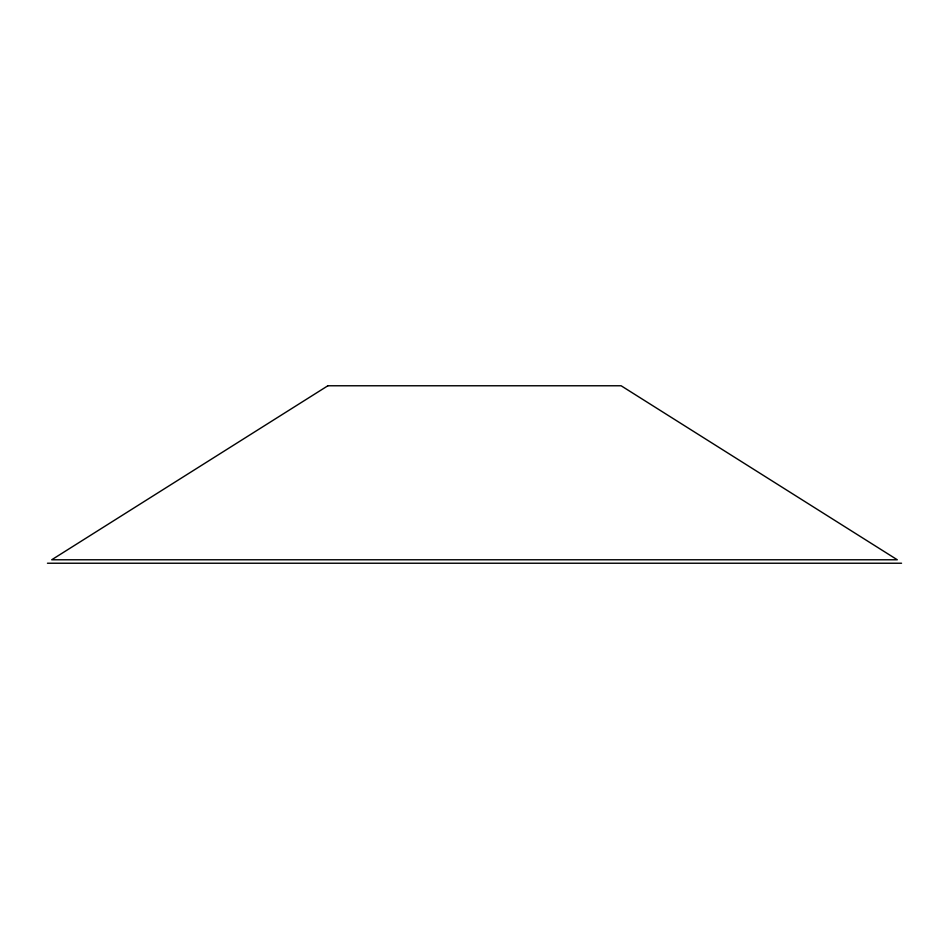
<?xml version="1.0" encoding="UTF-8"?>
<svg xmlns="http://www.w3.org/2000/svg" width="949" height="949" viewBox="0 0 949 949"><rect width="100%" height="100%" fill="white"/><g stroke="black" fill="none" stroke-linecap="round" stroke-linejoin="round"><path stroke-width="1.42" d="M47.45 563.231L901.55 563.231M327.88 385.769L51.709 559.78L897.291 559.78L621.12 385.769L327.88 385.769"/></g></svg>
